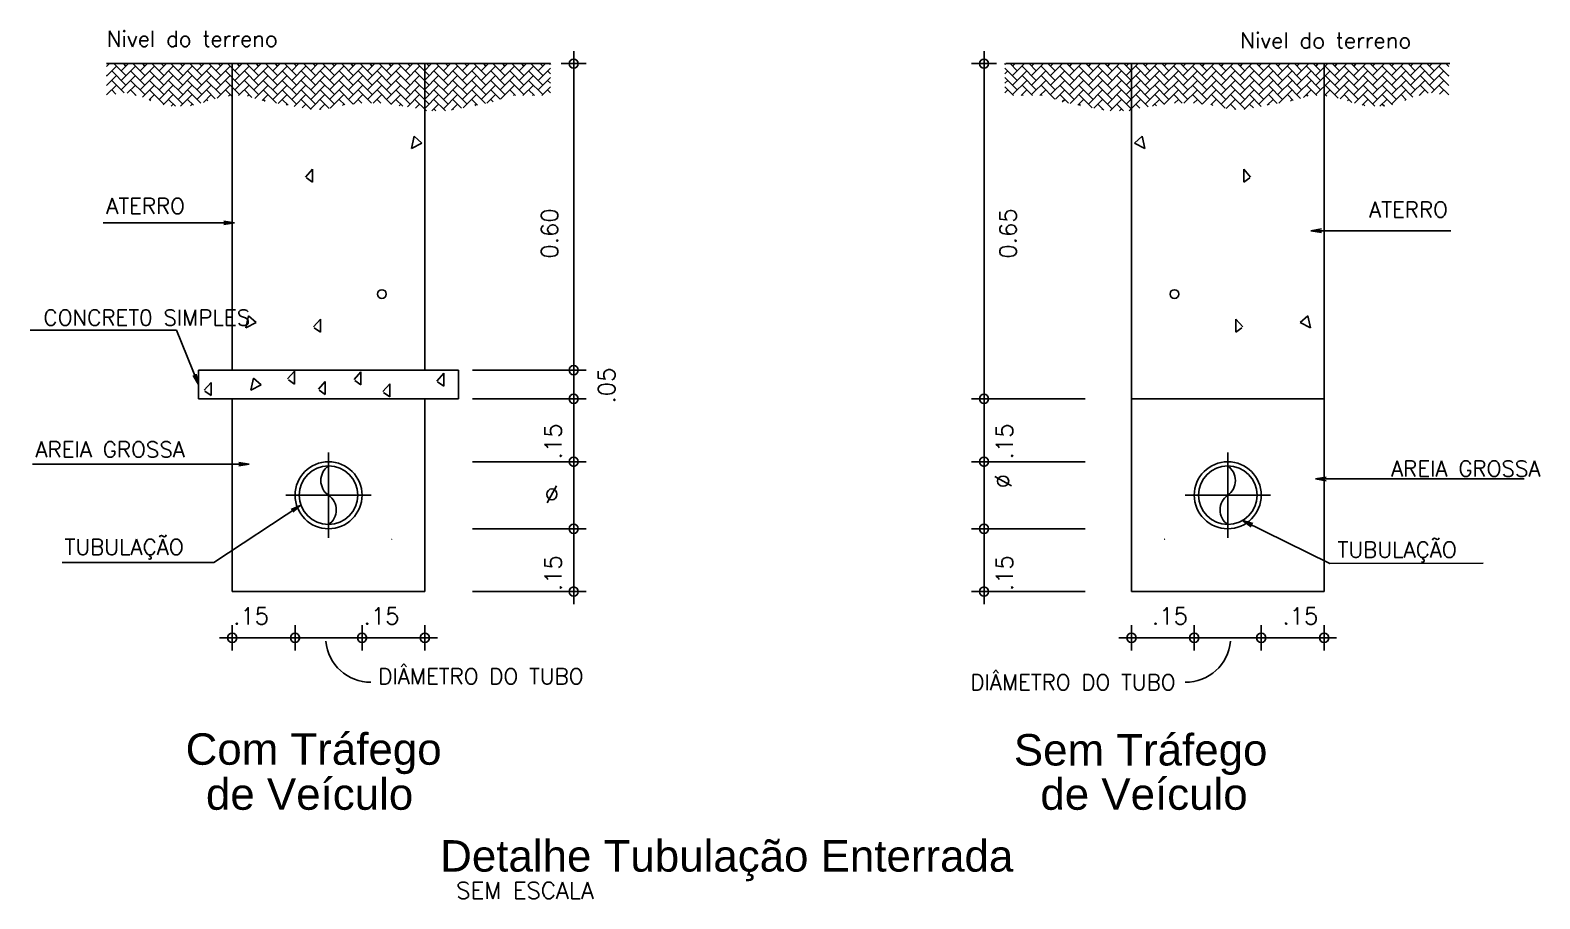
# Model space of a CAD drawing. Header units: millimetres. Extents: x 0 to 321, y -39 to 66.
# Drawn here: x 282.15 to 296.57, y -3.41 to 4.88 of the extents above; entities that cross this region are included whole.
import ezdxf
from ezdxf.enums import TextEntityAlignment as Align

# ---------------------------------------------------------------- set-up
doc = ezdxf.new("R2010")
doc.units = ezdxf.units.MM
doc.header["$LTSCALE"] = 0.5
doc.header["$MEASUREMENT"] = 0
for name, color, linetype in [('01', 1, 'Continuous'), ('02', 2, 'Continuous'), ('03', 3, 'Continuous'), ('06', 6, 'Continuous'), ('LEGENDA', 2, 'Continuous'), ('linha_de_chamada', 1, 'Continuous')]:
    doc.layers.add(name, color=color, linetype=linetype)
doc.styles.add('140-50', font='arial.ttf', dxfattribs={"height": 0.3})
doc.styles.add('60-250', font='romans.shx', dxfattribs={"height": 0.375})
doc.styles.add('60-50', font='romans.shx', dxfattribs={"height": 0.08})
doc.styles.add('ROMANS', font='romans.shx')
doc.dimstyles.new('SETAS250', dxfattribs={"dimtxt": 0.15, "dimasz": 0.5, "dimexe": 0.15, "dimexo": 0, "dimgap": 0.1, "dimtad": 1, "dimzin": 10, "dimdsep": 46, "dimtxsty": '60-250', "dimblk1": 'OPEN', "dimblk2": 'OPEN', "dimsah": 1, "dimcen": 0, "dimclrd": 1, "dimclre": 1, "dimclrt": 2, "dimadec": 0, "dimazin": 0, "dimtfac": 1, "dimtix": 1, "dimtmove": 2, "dimatfit": 3, "dimldrblk": 'OPEN', "dimfxl": 0, "dimtolj": 1, "dimtzin": 6, "dimarcsym": 0})

# ---------------------------------------------------------------- blocks, each defined once
blk = doc.blocks.new('*X14')
at = {"color": 0}
for p, q in [((643.6611845639871, 360.8184720893681), (644.3513700174184, 361.5086575427994)), ((643.7500135923343, 360.9073011177152), (643.661184563987, 360.9961301460625)), ((643.6611845639871, 358.5557303895712), (646.01275529203, 360.9073011176139)), ((648.2754969919282, 358.6445594179183), (645.4113988670471, 361.5086575427994)), ((647.1441261419285, 359.7759302677154), (648.8768534170125, 361.5086575427994)), ((647.1441261419285, 357.5131885679185), (650.538238691624, 360.9073011176139)), ((648.2754969919282, 360.9073011177152), (647.6741405668441, 361.5086575427994)), ((652.8009803915221, 358.6445594179183), (649.936882266641, 361.5086575427994)), ((651.6696095415224, 359.7759302677155), (653.4023368166063, 361.5086575427994)), ((651.6696095415224, 357.5131885679185), (655.0637220912179, 360.9073011176139)), ((652.8009803915221, 360.9073011177153), (652.199623966438, 361.5086575427994)), ((657.326463791116, 358.6445594179183), (654.462365666235, 361.5086575427994)), ((656.1950929411164, 359.7759302677155), (657.9278202162003, 361.5086575427994)), ((656.1950929411163, 357.5131885679185), (659.5892054908118, 360.9073011176139)), ((657.326463791116, 360.9073011177152), (656.7251073660319, 361.5086575427993)), ((661.85194719071, 358.6445594179183), (658.987849065829, 361.5086575427994)), ((660.7205763407103, 359.7759302677155), (662.4533036157942, 361.5086575427994)), ((660.7205763407102, 357.5131885679186), (664.1146888904057, 360.907301117614)), ((661.85194719071, 360.9073011177153), (661.2505907656259, 361.5086575427994)), ((666.3774305903039, 358.6445594179184), (663.5133324654229, 361.5086575427994)), ((665.2460597403041, 359.7759302677154), (666.978787015388, 361.5086575427993)), ((665.2460597403041, 357.5131885679185), (668.6401722899996, 360.9073011176139)), ((666.3774305903038, 360.9073011177153), (665.7760741652197, 361.5086575427994)), ((670.9029139898978, 358.6445594179182), (668.0388158650167, 361.5086575427994)), ((669.7715431398981, 359.7759302677155), (671.504270414982, 361.5086575427994)), ((669.7715431398981, 357.5131885679185), (673.1656556895936, 360.9073011176139)), ((670.9029139898977, 360.9073011177153), (670.3015575648136, 361.5086575427994)), ((675.4283973894916, 358.6445594179183), (672.5642992646106, 361.5086575427993)), ((674.297026539492, 359.7759302677155), (676.0297538145759, 361.5086575427994)), ((674.2970265394919, 357.5131885679185), (677.6911390891873, 360.9073011176139)), ((675.4283973894917, 360.9073011177152), (674.8270409644076, 361.5086575427993)), ((679.9538807890856, 358.6445594179183), (677.0897826642044, 361.5086575427994)), ((678.8225099390859, 359.7759302677155), (680.5552372141698, 361.5086575427993)), ((678.8225099390858, 357.5131885679185), (682.2166224887812, 360.9073011176139)), ((679.9538807890855, 360.9073011177153), (679.3525243640015, 361.5086575427993)), ((684.4793641886795, 358.6445594179183), (681.6152660637985, 361.5086575427994)), ((683.3479933386798, 359.7759302677155), (685.0807206137637, 361.5086575427993)), ((683.3479933386797, 357.5131885679186), (686.7421058883751, 360.907301117614)), ((684.4793641886794, 360.9073011177152), (683.8780077635953, 361.5086575427993)), ((689.0048475882734, 358.6445594179183), (686.1407494633925, 361.5086575427992)), ((687.8734767382737, 359.7759302677155), (689.6062040133575, 361.5086575427993)), ((687.8734767382737, 357.5131885679186), (691.2675892879691, 360.907301117614)), ((689.0048475882733, 360.9073011177152), (688.4034911631892, 361.5086575427993)), ((693.5303309878673, 358.6445594179183), (690.6662328629862, 361.5086575427993)), ((692.3989601378676, 359.7759302677155), (694.1316874129515, 361.5086575427994)), ((692.3989601378677, 357.5131885679185), (695.7930726875632, 360.9073011176139)), ((693.5303309878673, 360.9073011177153), (692.9289745627833, 361.5086575427993)), ((698.0558143874612, 358.6445594179183), (695.1917162625803, 361.5086575427993)), ((696.9244435374616, 359.7759302677155), (698.6571708125454, 361.5086575427993)), ((696.9244435374615, 357.5131885679185), (700.3185560871569, 360.9073011176139)), ((698.0558143874613, 360.9073011177152), (697.4544579623773, 361.5086575427992)), ((702.5812977870551, 358.6445594179183), (699.717199662174, 361.5086575427994)), ((701.4499269370555, 359.7759302677155), (703.1826542121393, 361.5086575427993)), ((701.4499269370555, 357.5131885679185), (704.844039486751, 360.9073011176139)), ((702.581297787055, 360.9073011177152), (701.979941361971, 361.5086575427993)), ((707.106781186649, 358.6445594179183), (704.2426830617679, 361.5086575427993)), ((705.9754103366492, 359.7759302677154), (707.7081376117332, 361.5086575427993)), ((705.9754103366494, 357.5131885679186), (709.3695228863448, 360.907301117614)), ((707.1067811866491, 360.9073011177153), (706.5054247615651, 361.5086575427993)), ((711.632264586243, 358.6445594179182), (708.768166461362, 361.5086575427992)), ((710.5008937362431, 359.7759302677155), (712.2336210113269, 361.5086575427992)), ((710.5008937362431, 357.5131885679185), (713.8950062859386, 360.9073011176139)), ((711.6322645862426, 360.9073011177152), (711.0309081611585, 361.5086575427993)), ((716.1577479858367, 358.6445594179183), (713.2936498609558, 361.5086575427993)), ((715.0263771358372, 359.7759302677155), (716.7591044109209, 361.5086575427993)), ((715.026377135837, 357.5131885679185), (718.4204896855325, 360.9073011176139)), ((716.1577479858366, 360.9073011177152), (715.5563915607526, 361.5086575427993)), ((720.6832313854306, 358.6445594179183), (717.8191332605498, 361.5086575427991)), ((719.551860535431, 359.7759302677155), (721.2845878105147, 361.5086575427992)), ((719.551860535431, 357.5131885679185), (722.9459730851265, 360.9073011176139)), ((720.6832313854306, 360.9073011177153), (720.0818749603468, 361.5086575427993)), ((725.2087147850245, 358.6445594179184), (722.3446166601436, 361.5086575427993)), ((724.0773439350248, 359.7759302677155), (725.8100712101085, 361.5086575427991)), ((724.0773439350249, 357.5131885679185), (727.4714564847204, 360.9073011176139)), ((725.2087147850247, 360.9073011177152), (724.6073583599406, 361.5086575427993)), ((729.7341981846184, 358.6445594179183), (726.8701000597376, 361.5086575427992)), ((728.6028273346188, 359.7759302677154), (730.3355546097026, 361.5086575427992)), ((728.6028273346188, 357.5131885679185), (731.9969398843143, 360.9073011176139)), ((729.7341981846187, 360.9073011177153), (729.1328417595347, 361.5086575427993)), ((734.2596815842124, 358.6445594179184), (731.3955834593315, 361.5086575427993)), ((733.1283107342127, 359.7759302677155), (734.8610380092965, 361.5086575427993)), ((733.1283107342127, 357.5131885679186), (736.5224232839082, 360.9073011176141)), ((734.2596815842124, 360.9073011177151), (733.6583251591284, 361.5086575427993)), ((738.7851649838063, 358.6445594179182), (735.9210668589254, 361.5086575427991)), ((737.6537941338066, 359.7759302677154), (739.3865214088904, 361.5086575427991)), ((737.6537941338066, 357.5131885679185), (741.0479066835021, 360.9073011176139)), ((738.7851649838063, 360.9073011177152), (738.1838085587223, 361.5086575427993)), ((743.3106483834002, 358.6445594179182), (740.4465502585194, 361.508657542799)), ((742.1792775334005, 359.7759302677154), (743.9120048084842, 361.508657542799)), ((742.1792775334005, 357.5131885679186), (745.573390083096, 360.9073011176141)), ((743.3106483834002, 360.9073011177152), (742.7092919583164, 361.5086575427991)), ((747.8361317829941, 358.6445594179183), (744.9720336581132, 361.5086575427993)), ((746.7047609329945, 359.7759302677155), (748.4374882080782, 361.5086575427992)), ((747.8361317829942, 360.9073011177151), (747.2347753579103, 361.508657542799)), ((749.661184563959, 361.3449900365475), (749.4975170577072, 361.5086575427992)), ((643.7500135923345, 358.6445594179183), (643.6611845639871, 358.7333884462657)), ((643.6611845639871, 356.2929886897742), (646.01275529203, 358.6445594178169)), ((648.2754969919283, 356.3818177181213), (644.8813844422328, 359.7759302678168)), ((647.8235310976723, 354.5710419125805), (644.8813844422331, 357.5131885680199)), ((647.1441261419284, 355.2504468681216), (650.5382386916239, 358.644559417817)), ((652.8009803915222, 356.3818177181213), (649.4068678418267, 359.7759302678168)), ((652.8009803915222, 354.1190760183244), (649.4068678418267, 357.5131885680199)), ((651.6696095415224, 355.2504468681216), (655.0637220912179, 358.644559417817)), ((657.3264637911161, 356.3818177181214), (653.9323512414206, 359.7759302678168)), ((657.3264637911161, 354.1190760183244), (653.9323512414206, 357.5131885680198)), ((656.1950929411163, 355.2504468681216), (659.5892054908118, 358.644559417817)), ((661.85194719071, 356.3818177181213), (658.4578346410145, 359.7759302678168)), ((661.85194719071, 354.1190760183244), (658.4578346410145, 357.5131885680198)), ((660.7205763407101, 355.2504468681215), (664.1146888904055, 358.6445594178169)), ((666.377430590304, 356.3818177181214), (662.9833180406085, 359.7759302678168)), ((666.377430590304, 354.1190760183244), (662.9833180406085, 357.5131885680198)), ((665.2460597403041, 355.2504468681216), (668.6401722899996, 358.644559417817)), ((670.9029139898978, 356.3818177181214), (667.5088014402023, 359.7759302678168)), ((670.9029139898979, 354.1190760183245), (667.5088014402024, 357.5131885680199)), ((669.771543139898, 355.2504468681216), (673.1656556895935, 358.644559417817)), ((675.4283973894917, 356.3818177181215), (672.0342848397962, 359.7759302678169)), ((675.4283973894918, 354.1190760183243), (672.0342848397963, 357.5131885680198)), ((674.2970265394919, 355.2504468681216), (677.6911390891873, 358.644559417817)), ((679.9538807890857, 356.3818177181213), (676.5597682393902, 359.7759302678168)), ((679.9538807890856, 354.1190760183244), (676.5597682393901, 357.5131885680198)), ((678.8225099390858, 355.2504468681216), (682.2166224887812, 358.644559417817)), ((684.4793641886795, 356.3818177181214), (681.085251638984, 359.7759302678168)), ((684.4793641886796, 354.1190760183244), (681.0852516389841, 357.5131885680198)), ((683.3479933386797, 355.2504468681216), (686.7421058883751, 358.644559417817)), ((689.0048475882734, 356.3818177181213), (685.6107350385779, 359.7759302678168)), ((689.0048475882735, 354.1190760183244), (685.610735038578, 357.5131885680198)), ((687.8734767382736, 355.2504468681216), (691.267589287969, 358.644559417817)), ((693.5303309878673, 356.3818177181213), (690.1362184381718, 359.7759302678168)), ((693.5303309878674, 354.1190760183244), (690.1362184381719, 357.5131885680198)), ((692.3989601378676, 355.2504468681216), (695.793072687563, 358.644559417817)), ((698.0558143874613, 356.3818177181215), (694.6617018377658, 359.7759302678169)), ((698.0558143874613, 354.1190760183244), (694.6617018377658, 357.5131885680198)), ((696.9244435374615, 355.2504468681216), (700.3185560871569, 358.644559417817)), ((702.5812977870553, 356.3818177181213), (699.1871852373598, 359.7759302678168)), ((702.5812977870552, 354.1190760183244), (699.1871852373597, 357.5131885680199)), ((701.4499269370552, 355.2504468681215), (704.8440394867507, 358.6445594178169)), ((707.106781186649, 356.3818177181213), (703.7126686369535, 359.7759302678168)), ((707.1067811866491, 354.1190760183244), (703.7126686369536, 357.5131885680198)), ((705.9754103366491, 355.2504468681216), (709.3695228863446, 358.644559417817)), ((711.6322645862431, 356.3818177181214), (708.2381520365476, 359.7759302678168)), ((711.632264586243, 354.1190760183244), (708.2381520365475, 357.5131885680198)), ((710.5008937362431, 355.2504468681216), (713.8950062859386, 358.644559417817)), ((716.1577479858366, 356.3818177181213), (712.7636354361412, 359.7759302678168)), ((716.157747985837, 354.1190760183243), (712.7636354361415, 357.5131885680197)), ((715.026377135837, 355.2504468681216), (718.4204896855325, 358.644559417817)), ((720.6832313854306, 356.3818177181213), (717.2891188357352, 359.7759302678168)), ((720.6832313854308, 354.1190760183244), (717.2891188357353, 357.5131885680199)), ((719.5518605354308, 355.2504468681216), (722.9459730851263, 358.644559417817)), ((725.2087147850247, 356.3818177181215), (721.8146022353292, 359.7759302678169)), ((725.2087147850247, 354.1190760183244), (721.8146022353292, 357.5131885680198)), ((724.0773439350248, 355.2504468681215), (727.4714564847203, 358.6445594178169)), ((729.7341981846187, 356.3818177181213), (726.3400856349232, 359.7759302678168)), ((729.7341981846185, 354.1190760183245), (726.3400856349231, 357.5131885680199)), ((728.6028273346187, 355.2504468681216), (731.9969398843142, 358.644559417817)), ((734.2596815842127, 356.3818177181214), (730.8655690345172, 359.7759302678168)), ((734.2596815842124, 354.1190760183244), (730.865569034517, 357.5131885680199)), ((733.1283107342126, 355.2504468681215), (736.5224232839081, 358.6445594178169)), ((738.7851649838065, 356.3818177181212), (735.391052434111, 359.7759302678166)), ((738.7851649838065, 354.1190760183245), (735.391052434111, 357.5131885680199)), ((737.6537941338065, 355.2504468681215), (741.047906683502, 358.6445594178169)), ((743.3106483834003, 356.3818177181213), (739.9165358337049, 359.7759302678167)), ((743.3106483834003, 354.1190760183243), (739.9165358337049, 357.5131885680198)), ((742.1792775334005, 355.2504468681216), (745.573390083096, 358.644559417817)), ((747.8361317829942, 356.3818177181213), (744.4420192332988, 359.7759302678168)), ((747.8361317829942, 354.1190760183243), (744.4420192332988, 357.5131885680198)), ((746.7047609329944, 357.5131885679185), (749.6611845639591, 360.4696121988832)), ((746.7047609329943, 355.2504468681215), (749.661184563959, 358.2068704990861)), ((749.661184563959, 359.0822483367505), (748.9675026328928, 359.7759302678166)), ((749.661184563959, 356.8195066369535), (748.9675026328927, 357.5131885680199)), ((643.7500135923344, 356.3818177181213), (643.661184563987, 356.4706467464687)), ((643.6611845639871, 354.0302469899772), (646.01275529203, 356.38181771802)), ((643.7500135923344, 354.1190760183244), (643.6611845639871, 354.2079050466717)), ((645.8813363811523, 354.2504949293035), (644.881384442233, 355.2504468682228)), ((648.6024395624386, 354.4460185888348), (650.5382386916239, 356.38181771802)), ((650.7470989488374, 353.9102157612122), (649.4068678418269, 355.2504468682229)), ((650.4128774041214, 353.9937147307208), (650.5382386916239, 354.1190760182232)), ((652.2233146020822, 353.5414102288844), (655.0637220912178, 356.38181771802)), ((653.8235164389065, 352.8788703659119), (655.0637220912178, 354.1190760182231)), ((657.3264637911162, 351.8563343185274), (653.9323512414207, 355.2504468682229)), ((656.1950929411162, 352.9877051683247), (659.5892054908117, 356.3818177180201)), ((657.141754815348, 351.6716253427595), (659.5892054908115, 354.119076018223)), ((661.8519471907101, 351.8563343185275), (658.4578346410146, 355.2504468682229)), ((660.7205763407101, 352.9877051683246), (664.1146888904055, 356.38181771802)), ((661.3266533488727, 351.3310404766902), (664.1146888904055, 354.1190760182231)), ((666.1717446828233, 352.0620202260081), (662.9833180406085, 355.2504468682229)), ((665.2460597403041, 352.9877051683246), (668.6401722899996, 356.38181771802)), ((666.7885942908126, 352.2674980190363), (668.6401722899994, 354.1190760182231)), ((669.6119342864935, 353.147314021932), (667.5088014402025, 355.2504468682229)), ((670.0587183227805, 353.2748803512072), (673.1656556895933, 356.38181771802)), ((673.4537844396397, 353.8309472683796), (672.0342848397963, 355.2504468682229)), ((672.7952677300917, 353.7486880587215), (673.1656556895933, 354.1190760182231)), ((675.1818900686594, 353.8725686974922), (677.6911390891872, 356.38181771802)), ((678.377591610506, 353.4326234971072), (676.5597682393902, 355.250446868223)), ((677.3477391014146, 353.7756760304504), (677.6911390891872, 354.1190760182231)), ((679.0450817033684, 353.2102769326074), (682.2166224887811, 356.3818177180201)), ((680.7956853797642, 352.6981389092061), (682.2166224887811, 354.1190760182231)), ((684.2685677521971, 352.06713075501), (681.0852516389842, 355.2504468682229)), ((683.3479933386797, 352.9877051683247), (686.7421058883751, 356.3818177180201)), ((684.6253372396947, 352.0023073695427), (686.742105888375, 354.1190760182232)), ((689.0048475882735, 351.8563343185275), (685.610735038578, 355.2504468682229)), ((687.8734767382737, 352.9877051683246), (691.2675892879691, 356.38181771802)), ((688.4529431821294, 351.3044299123835), (691.267589287969, 354.1190760182231)), ((693.5303309878674, 351.8563343185274), (690.1362184381719, 355.2504468682229)), ((692.3989601378674, 352.9877051683246), (695.7930726875629, 356.38181771802)), ((692.3989601378674, 350.7249634685277), (695.7930726875629, 354.1190760182231)), ((698.0558143874613, 351.8563343185274), (694.6617018377658, 355.2504468682229)), ((696.9244435374615, 352.9877051683246), (700.3185560871569, 356.38181771802)), ((697.060595767904, 350.8611156989704), (700.3185560871567, 354.119076018223)), ((702.5710546653023, 351.8665774402805), (699.1871852373598, 355.250446868223)), ((701.4499269370554, 352.9877051683247), (704.8440394867508, 356.3818177180201)), ((702.5935880055451, 351.8686245370176), (704.8440394867506, 354.1190760182231)), ((706.9059248643322, 352.0571906408445), (703.7126686369538, 355.2504468682229)), ((705.9754103366491, 352.9877051683246), (709.3695228863446, 356.38181771802)), ((707.307637508966, 352.0571906408445), (709.3695228863446, 354.1190760182232)), ((711.632264586243, 351.8563343185274), (708.2381520365475, 355.2504468682229)), ((710.500893736243, 352.9877051683246), (713.8950062859385, 356.38181771802)), ((711.5282094687768, 351.7522792010614), (713.8950062859385, 354.1190760182231)), ((716.1577479858371, 351.8563343185275), (712.7636354361416, 355.2504468682229)), ((715.026377135837, 352.9877051683246), (718.4204896855325, 356.38181771802)), ((715.4883413577284, 351.1869276904192), (718.4204896855323, 354.1190760182231)), ((720.6832313854306, 351.8563343185274), (717.2891188357352, 355.2504468682229)), ((719.5518605354309, 352.9877051683246), (722.9459730851264, 356.38181771802)), ((719.5518605354308, 350.7249634685276), (722.9459730851263, 354.119076018223)), ((725.2087147850247, 351.8563343185274), (721.8146022353292, 355.2504468682229)), ((724.0773439350248, 352.9877051683246), (727.4714564847203, 356.38181771802)), ((724.0773439350247, 350.7249634685277), (727.4714564847202, 354.1190760182231)), ((729.7341981846187, 351.8563343185276), (726.3400856349232, 355.250446868223)), ((728.6028273346187, 352.9877051683247), (731.9969398843142, 356.3818177180202)), ((728.8355084038109, 350.9576445377198), (731.9969398843141, 354.119076018223)), ((734.1258999860092, 351.9901159167308), (730.8655690345172, 355.2504468682229)), ((733.1283107342126, 352.9877051683246), (736.5224232839081, 356.38181771802)), ((734.460297584024, 352.0569503183391), (736.522423283908, 354.119076018223)), ((737.6236265463255, 353.0178727560086), (735.3910524341112, 355.2504468682229)), ((737.7321713029443, 353.0660823374624), (741.047906683502, 356.3818177180202)), ((741.2944140044356, 353.8725686974922), (739.916535833705, 355.2504468682228)), ((740.801399362771, 353.8725686974922), (741.047906683502, 354.1190760182232)), ((743.064141062568, 353.8725686974922), (745.5733900830959, 356.38181771802)), ((745.8156259177329, 353.8768401837888), (744.4420192332989, 355.2504468682228)), ((745.3302413411488, 353.8759272762761), (745.5733900830958, 354.119076018223)), ((747.5972468070834, 353.8801910424137), (749.661184563959, 355.9441287992893)), ((749.661184563959, 354.5567649371567), (748.9675026328928, 355.2504468682229)), ((654.2042455400123, 352.7158108698344), (653.9323512414207, 352.987705168426)), ((660.1144993327504, 351.3310404766902), (658.4578346410146, 352.9877051684259)), ((659.0639116490756, 351.3310404766902), (659.5892054908115, 351.8563343184261)), ((664.3897532657073, 351.5812699433271), (662.9833180406085, 352.9877051684259)), ((663.729687580105, 351.4713330081255), (664.1146888904055, 351.8563343184261)), ((667.8690872847772, 352.6274193238513), (667.5088014402025, 352.9877051684259)), ((681.503408157108, 352.5695486503021), (681.0852516389841, 352.9877051684259)), ((687.033725885157, 351.564714321847), (685.6107350385781, 352.9877051684259)), ((686.5401638285326, 351.6543922585837), (686.7421058883751, 351.8563343184261)), ((692.5190350582366, 350.6048885483613), (690.136218438172, 352.9877051684259)), ((690.3387727211697, 350.9275177516269), (691.2675892879689, 351.8563343184261)), ((694.5416269174981, 350.6048885483613), (695.7930726875629, 351.8563343184261)), ((696.8393204700966, 350.8100865360953), (694.6617018377659, 352.9877051684259)), ((694.7817767580336, 350.6048885483613), (694.6617018377659, 350.724963468629)), ((700.5167397986598, 351.6581506071259), (699.1871852373598, 352.9877051684259)), ((700.0015661675122, 351.5393443987816), (700.3185560871568, 351.8563343184262)), ((704.6453517432877, 352.055022062092), (703.7126686369537, 352.987705168426)), ((709.168666564129, 352.0571906408445), (708.2381520365476, 352.9877051684259)), ((714.4105460116998, 351.3407945928677), (712.7636354361415, 352.9877051684259)), ((713.5082754132526, 351.4696034457403), (713.8950062859385, 351.8563343184261)), ((720.0350096557898, 350.2418143483715), (717.2891188357355, 352.9877051684258)), ((717.4188457456289, 350.8546903785227), (718.4204896855324, 351.8563343184261)), ((721.3314531150717, 350.2418143483715), (722.9459730851263, 351.8563343184261)), ((724.5604930553837, 350.2418143483715), (721.8146022353293, 352.987705168426)), ((722.2977513555867, 350.2418143483715), (721.8146022353292, 350.724963468629)), ((726.0510291581447, 350.4359069918507), (727.4714564847202, 351.8563343184263)), ((728.4435827385602, 350.884208064789), (726.3400856349232, 352.9877051684259)), ((726.537912996177, 350.5271361073752), (726.3400856349232, 350.724963468629)), ((732.2400698676473, 351.6132043352958), (730.8655690345171, 352.987705168426)), ((731.6323474043934, 351.4917418385054), (731.9969398843141, 351.8563343184261)), ((736.0117301043713, 352.3670274981657), (735.391052434111, 352.987705168426))]:
    blk.add_line(p, q, dxfattribs=at)
blk = doc.blocks.new('_OPEN')
at = {"color": 0, "linetype": 'ByBlock'}
for p, q in [((-1, 0.1666666666666667), (0, 0)), ((0, 0), (-1, -0.1666666666666667)), ((0, 0), (-1, 0))]:
    blk.add_line(p, q, dxfattribs=at)

msp = doc.modelspace()

# ---------------------------------------------------------------- linework, layer by layer
for points, elevation in [([(285.5975988691324, 0.02150620363138955), (285.5975988691324, 0.02212031861020591), (285.5982296907558, 0.02212031861020591), (285.5982296907558, 0.02150620363138955)], -0.6324999999999992), ([(292.9828892026328, 0.02150620363138955), (292.9828892026328, 0.02212031861020591), (292.9822583809348, 0.02212031861020591), (292.9822583809348, 0.02150620363138955)], -1.897499999999997)]:
    msp.add_lwpolyline(points, close=True, dxfattribs=dict(elevation=elevation))
at = {"layer": '01', "color": 1}
for p, q in [((287.3370775309658, 4.682080978238474, -0.6324999999999992), (287.3370775309658, -0.5979190217894654, -0.6324999999999992)), ((291.2565640986443, 4.682080978238474, -1.897499999999997), (291.2565640986443, -0.5979190217894654, -1.897499999999997)), ((287.2170775309659, 4.562080978184923, -0.6324999999999992), (287.4570775309656, 4.562080978184923, -0.6324999999999992)), ((291.3765640986442, 4.562080978184923, -1.897499999999997), (291.1365640986435, 4.562080978184923, -1.897499999999997)), ((286.3695743642082, 1.636392471091341, -0.6324999999999992), (287.4570775309656, 1.636392471091341, -0.6324999999999992)), ((286.3695743642082, 1.362080978231489, -0.6324999999999992), (287.4570775309656, 1.362080978231489, -0.6324999999999992)), ((292.2240672653454, 1.362080978231489, -1.897499999999997), (291.1365640986435, 1.362080978231489, -1.897499999999997)), ((286.3695743642082, 0.7620809781965647, -0.6324999999999992), (287.4570775309656, 0.7620809781965647, -0.6324999999999992)), ((292.2240672653454, 0.7620809781965647, -1.897499999999997), (291.1365640986435, 0.7620809781965647, -1.897499999999997)), ((286.3695743642082, 0.1220809781825949, -0.6324999999999992), (287.4570775309656, 0.1220809781825949, -0.6324999999999992)), ((292.2240672653454, 0.1220809781825949, -1.897499999999997), (291.1365640986435, 0.1220809781825949, -1.897499999999997)), ((286.3695743642082, -0.477919021794122, -0.6324999999999992), (287.4570775309656, -0.477919021794122, -0.6324999999999992)), ((292.2240672653454, -0.477919021794122, -1.897499999999997), (291.1365640986435, -0.477919021794122, -1.897499999999997)), ((284.0755704115353, -0.7992385975066725, -0.6324999999999992), (284.0755704115353, -1.039238597497359, -0.6324999999999992)), ((284.6755704114984, -0.7992385975066725, -0.6324999999999992), (284.6755704114984, -1.039238597497359, -0.6324999999999992)), ((285.3155704115169, -0.7992385975066725, -0.6324999999999992), (285.3155704115169, -1.039238597497359, -0.6324999999999992)), ((285.9155704114982, -0.7992385975066725, -0.6324999999999992), (285.9155704114982, -1.039238597497359, -0.6324999999999992)), ((292.6649176602107, -0.7992385975066725, -1.897499999999997), (292.6649176602107, -1.039238597497359, -1.897499999999997)), ((293.2649176602474, -0.7992385975066725, -1.897499999999997), (293.2649176602474, -1.039238597497359, -1.897499999999997)), ((293.9049176601923, -0.7992385975066725, -1.897499999999997), (293.9049176601923, -1.039238597497359, -1.897499999999997)), ((294.504917660229, -0.7992385975066725, -1.897499999999997), (294.504917660229, -1.039238597497359, -1.897499999999997)), ((286.035570411498, -0.9192385975020159, -0.6324999999999992), (283.9555704115354, -0.9192385975020159, -0.6324999999999992)), ((292.5449176602108, -0.9192385975020159, -1.897499999999997), (294.6249176602298, -0.9192385975020159, -1.897499999999997))]:
    msp.add_line(p, q, dxfattribs=at)
at = {"layer": '01'}
for p, q in [((285.7871480481907, 3.753030483030699, -0.6324999999999992), (285.8119866192181, 3.868866190607179, -0.6324999999999992)), ((285.8865023321868, 3.802674357722964, -0.6324999999999992), (285.7871480481907, 3.753030483030699, -0.6324999999999992)), ((285.8119866192181, 3.868866190607179, -0.6324999999999992), (285.8865023321868, 3.802674357722964, -0.6324999999999992)), ((292.7685014525471, 3.868866190607179, -1.897499999999997), (292.6939857395785, 3.802674357722964, -1.897499999999997)), ((292.6939857395785, 3.802674357722964, -1.897499999999997), (292.7933400235181, 3.753030483030699, -1.897499999999997)), ((292.7933400235181, 3.753030483030699, -1.897499999999997), (292.7685014525471, 3.868866190607179, -1.897499999999997)), ((284.7770592151418, 3.479992700509712, -0.6324999999999992), (284.8432921409448, 3.554454984203431, -0.6324999999999992)), ((284.8432921409448, 3.430348825817447, -0.6324999999999992), (284.7853322117797, 3.471715193069059, -0.6324999999999992)), ((284.8432921409448, 3.554454984203431, -0.6324999999999992), (284.8432921409448, 3.430348825817447, -0.6324999999999992)), ((293.8034288565671, 3.479992700509712, -1.897499999999997), (293.737195930765, 3.554454984203431, -1.897499999999997)), ((293.737195930765, 3.554454984203431, -1.897499999999997), (293.737195930765, 3.430348825817447, -1.897499999999997)), ((293.737195930765, 3.430348825817447, -1.897499999999997), (293.7951558599291, 3.471715193069059, -1.897499999999997)), ((284.2057720822676, 2.040334447754532, -0.6324999999999992), (284.2306106532386, 2.156170155389219, -0.6324999999999992)), ((284.3051263662263, 2.089978322446797, -0.6324999999999992), (284.2057720822676, 2.040334447754532, -0.6324999999999992)), ((284.2306106532386, 2.156170155389219, -0.6324999999999992), (284.3051263662263, 2.089978322446797, -0.6324999999999992)), ((284.8515749281113, 2.048611955253392, -0.6324999999999992), (284.9178078539134, 2.123074238947112, -0.6324999999999992)), ((284.9178078539134, 1.998968080561127, -0.6324999999999992), (284.8598479247493, 2.040334447754532, -0.6324999999999992)), ((284.9178078539134, 2.123074238947112, -0.6324999999999992), (284.9178078539134, 1.998968080561127, -0.6324999999999992)), ((293.7289131435984, 2.048611955253392, -1.897499999999997), (293.6626802177955, 2.123074238947112, -1.897499999999997)), ((293.6626802177955, 2.123074238947112, -1.897499999999997), (293.6626802177955, 1.998968080561127, -1.897499999999997)), ((293.6626802177955, 1.998968080561127, -1.897499999999997), (293.7206401469605, 2.040334447754532, -1.897499999999997)), ((294.3498774184511, 2.156170155389219, -1.897499999999997), (294.2753617054825, 2.089978322446797, -1.897499999999997)), ((294.2753617054825, 2.089978322446797, -1.897499999999997), (294.3747159894785, 2.040334447754532, -1.897499999999997)), ((294.3747159894785, 2.040334447754532, -1.897499999999997), (294.3498774184511, 2.156170155389219, -1.897499999999997)), ((284.6034737391791, 1.552439377586808, -0.6324999999999992), (284.6697066650003, 1.626901661280527, -0.6324999999999992)), ((284.6697066650003, 1.626901661280527, -0.6324999999999992), (284.6697066650003, 1.502795502894543, -0.6324999999999992)), ((285.2393954578064, 1.545749255574293, -0.6324999999999992), (285.3056283836094, 1.620211539268013, -0.6324999999999992)), ((285.3056283836094, 1.620211539268013, -0.6324999999999992), (285.3056283836094, 1.496105380882028, -0.6324999999999992)), ((286.0292771358062, 1.532368187037747, -0.6324999999999992), (286.0955100616092, 1.606830470731467, -0.6324999999999992)), ((286.0955100616092, 1.606830470731467, -0.6324999999999992), (286.0955100616092, 1.482724312345482, -0.6324999999999992)), ((283.8068981007881, 1.445390829178024, -0.6324999999999992), (283.8731310265911, 1.519853112871743, -0.6324999999999992)), ((283.8731310265911, 1.519853112871743, -0.6324999999999992), (283.8731310265911, 1.395746954485759, -0.6324999999999992)), ((284.2526298049678, 1.444877309726536, -0.6324999999999992), (284.2774683759388, 1.560713017361223, -0.6324999999999992)), ((284.3519840889074, 1.494521184418801, -0.6324999999999992), (284.2526298049678, 1.444877309726536, -0.6324999999999992)), ((284.2774683759388, 1.560713017361223, -0.6324999999999992), (284.3519840889074, 1.494521184418801, -0.6324999999999992)), ((284.6697066650003, 1.502795502894543, -0.6324999999999992), (284.6117467358171, 1.544161870087947, -0.6324999999999992)), ((284.8984326507915, 1.453154817225396, -0.6324999999999992), (284.9646655765945, 1.527617100919116, -0.6324999999999992)), ((284.9646655765945, 1.403510942533131, -0.6324999999999992), (284.9067056474295, 1.444877309726536, -0.6324999999999992)), ((284.9646655765945, 1.527617100919116, -0.6324999999999992), (284.9646655765945, 1.403510942533131, -0.6324999999999992)), ((285.3056283836094, 1.496105380882028, -0.6324999999999992), (285.2476684545007, 1.53747174813364, -0.6324999999999992)), ((285.5138467040496, 1.432009760641478, -0.6324999999999992), (285.5800796298525, 1.506472044335197, -0.6324999999999992)), ((285.5800796298525, 1.506472044335197, -0.6324999999999992), (285.5800796298525, 1.382365885949213, -0.6324999999999992)), ((286.0955100616092, 1.482724312345482, -0.6324999999999992), (286.0375501325005, 1.524090679597094, -0.6324999999999992)), ((283.8731310265911, 1.395746954485759, -0.6324999999999992), (283.8151710974261, 1.437113321737371, -0.6324999999999992)), ((285.5800796298525, 1.382365885949213, -0.6324999999999992), (285.5221197006875, 1.423732253200825, -0.6324999999999992)), ((284.9955704115172, 0.8492530913227085, -0.6324999999999992), (284.9955704115172, 0.03490886511465874, -0.6324999999999992)), ((293.5849176601926, 0.8492530913227085, -1.897499999999997), (293.5849176601926, 0.03490886511465874, -1.897499999999997)), ((284.5883982984368, 0.4420809781895798, -0.6324999999999992), (285.4027425245775, 0.4420809781895798, -0.6324999999999992)), ((293.9920897733275, 0.4420809781895798, -1.897499999999997), (293.1777455471122, 0.4420809781895798, -1.897499999999997))]:
    msp.add_line(p, q, dxfattribs=at)
at = {"layer": '01', "color": 1}
for centre in [(287.3370775309658, 4.562080978184923, -0.6324999999999992), (291.2565640986443, 4.562080978184923, -1.897499999999997), (287.3370775309658, 1.636392471091341, -0.6324999999999992), (287.3370775309658, 1.362080978231489, -0.6324999999999992), (291.2565640986443, 1.362080978231489, -1.897499999999997), (287.3370775309658, 0.7620809781965647, -0.6324999999999992), (291.2565640986443, 0.7620809781965647, -1.897499999999997), (287.3370775309658, 0.1220809781825949, -0.6324999999999992), (291.2565640986443, 0.1220809781825949, -1.897499999999997), (287.3370775309658, -0.477919021794122, -0.6324999999999992), (291.2565640986443, -0.477919021794122, -1.897499999999997), (284.0755704115353, -0.9192385975020159, -0.6324999999999992), (284.6755704114984, -0.9192385975020159, -0.6324999999999992), (285.3155704115169, -0.9192385975020159, -0.6324999999999992), (285.9155704114982, -0.9192385975020159, -0.6324999999999992), (292.6649176602107, -0.9192385975020159, -1.897499999999997), (293.2649176602474, -0.9192385975020159, -1.897499999999997), (293.9049176601923, -0.9192385975020159, -1.897499999999997), (294.504917660229, -0.9192385975020159, -1.897499999999997)]:
    msp.add_circle(centre, 0.04423037722634945, dxfattribs=at)
at = {"layer": '01'}
for centre, radius in [((285.5056507706294, 2.363016104967784, -0.6324999999999992), 0.04138813588616411), ((293.0748373011349, 2.363016104967784, -1.897499999999997), 0.04138813588616411), ((284.9955704115172, 0.4420809781895798, -0.6324999999999992), 0.3200000000000001), ((293.5849176601926, 0.4420809781895798, -1.897499999999997), 0.3200000000000001)]:
    msp.add_circle(centre, radius, dxfattribs=at)
at = {"layer": '01', "color": 1}
for centre, start, end in [((285.3986629583713, -0.9133929996150698, -0.6324999999999992), 185.1957630641486, 270.3279373858828), ((293.1818251133384, -0.9133929996150698, -1.897499999999997), 269.6720626141172, 354.8042369358515)]:
    msp.add_arc(centre, 0.4301991695866981, start, end, dxfattribs=at)
at = {"layer": '03'}
for p, q in [((284.0755704115353, 4.562080978184923, -0.6324999999999992), (284.0755704115353, 1.636392471091341, -0.6324999999999992)), ((285.9155704114982, 4.562080978184923, -0.6324999999999992), (285.9155704114982, 1.636392471091341, -0.6324999999999992)), ((292.6649176602107, 4.562080978184923, -1.897499999999997), (292.6649176602107, -0.477919021794122, -1.897499999999997)), ((294.504917660229, 4.562080978184923, -1.897499999999997), (294.504917660229, -0.477919021794122, -1.897499999999997)), ((283.7542625719897, 1.636392471091341, -0.6324999999999992), (286.2368782510265, 1.636392471091341, -0.6324999999999992)), ((283.7542625719897, 1.636392471091341, -0.6324999999999992), (283.7542625719897, 1.362080978231489, -0.6324999999999992)), ((286.2368782510265, 1.636392471091341, -0.6324999999999992), (286.2368782510265, 1.362080978231489, -0.6324999999999992)), ((283.7542625719897, 1.362080978231489, -0.6324999999999992), (286.2368782510265, 1.362080978231489, -0.6324999999999992)), ((284.0755704115353, 1.362080978231489, -0.6324999999999992), (284.0755704115353, -0.477919021794122, -0.6324999999999992)), ((285.9155704114982, 1.362080978231489, -0.6324999999999992), (285.9155704114982, -0.477919021794122, -0.6324999999999992)), ((294.504917660229, 1.362080978231489, -1.897499999999997), (292.6649176602107, 1.362080978231489, -1.897499999999997)), ((284.0755704115353, -0.477919021794122, -0.6324999999999992), (285.9155704114982, -0.477919021794122, -0.6324999999999992)), ((294.504917660229, -0.477919021794122, -1.897499999999997), (292.6649176602107, -0.477919021794122, -1.897499999999997))]:
    msp.add_line(p, q, dxfattribs=at)
for centre in [(284.9955704115172, 0.4420809781895798, -0.6324999999999992), (293.5849176601926, 0.4420809781895798, -1.897499999999997)]:
    msp.add_circle(centre, 0.2800000000000001, dxfattribs=at)
for centre, start, end in [((285.0922464230306, 0.5820809782035496, -0.6324999999999992), 124.6267447495741, 235.3732552503982), ((293.4882416486782, 0.5820809782035496, -1.897499999999997), 304.6267447496018, 55.37325525039796), ((284.8988944000029, 0.3020809782338176, -0.6324999999999992), 304.6267447496018, 55.37325525039796), ((293.6815936717624, 0.3020809782338176, -1.897499999999997), 124.6267447495741, 235.3732552503982)]:
    msp.add_arc(centre, 0.1701359785681085, start, end, dxfattribs=at)
at = {"layer": '06'}
for p, q in [((282.8755704115164, 4.562080978184923, -0.6324999999999992), (287.115570411498, 4.562080978184923, -0.6324999999999992)), ((295.7049176602479, 4.562080978184923, -1.897499999999997), (291.4649176601918, 4.562080978184923, -1.897499999999997))]:
    msp.add_line(p, q, dxfattribs=at)

# ---------------------------------------------------------------- block references
at = {"layer": '03', "color": 1}
for p, xscale, yscale, zscale in [((257.1291230289661, -9.8982653234834, -0.6324999999999992), 0.04000000000041837, 0.04000000000041837, 0.04000000000041837), ((321.443141099425, -9.8982653234834, -1.897499999999997), -0.04000000000041837, 0.03999999999973625, 0.03999999999999915)]:
    msp.add_blockref('*X14', p, dxfattribs=dict(at, xscale=xscale, yscale=yscale, zscale=zscale))

# ---------------------------------------------------------------- texts
at = {"color": 2, "style": 'ROMANS'}
for s, p in [('Nivel do terreno', (282.8772216515634, 4.874179268116706, -0.6324999999999992)), ('Nivel do terreno', (293.7045138580445, 4.858349576007214, -1.897499999999997)), ('ATERRO', (282.8720771013867, 3.278647421258057, -0.6324999999999992)), ('ATERRO', (294.9357319532794, 3.244376276874874, -1.897499999999997)), ('AREIA GROSSA  ', (295.1449277294253, 0.7715226242653728, -1.897499999999997)), ('TUBULAÇÃO', (282.4741877879304, 0.02334502478927902, -0.6324999999999992)), ('TUBULAÇÃO', (294.6342106513905, -0.003520898089362845, -1.897499999999997))]:
    msp.add_text(s, height=0.1499999999999999, dxfattribs=at).set_placement(p, align=Align.TOP_LEFT)
at = {"color": 2, "char_height": 0.1499999999999999, "attachment_point": 1, "style": 'ROMANS'}
for s, insert, width in [('CONCRET0 SIMPLES ', (282.2732000174564, 2.212973078607803, -0.6324999999999992), 1.963144095003377), ('AREIA GROSSA', (282.1966768655001, 0.95404792159664, -0.6324999999999992), 2.729505650915135), ('DIÂMETRO DO TUBO', (285.4704190171614, -1.211617989894393, -1.897499999999997), 2.729505650915135), ('DIÂMETRO DO TUBO', (291.1262025253511, -1.269333713965324, -1.897499999999997), 2.729505650915135)]:
    msp.add_mtext(s, dxfattribs=dict(at, insert=insert, width=width))
at = {"layer": '02', "style": 'ROMANS'}
for p in [(292.8612701789255, -0.6308378794328462, -1.897499999999997), (294.1071454865071, -0.6308378794328462, -1.897499999999997)]:
    msp.add_text('.15', height=0.16, dxfattribs=at).set_placement(p, align=Align.TOP_LEFT)
at = {"layer": '03', "color": 2, "style": 'ROMANS'}
for s, p in [('0.60', (287.0273341372321, 2.700363112557199, -0.6324999999999992)), ('0.65', (291.4063074923781, 2.700363112557199, -1.897499999999997)), ('.05', (287.5719821756792, 1.318492981257833, -0.6324999999999992)), ('.15', (287.0611325948211, 0.7839795275959034, -0.6324999999999992)), ('.15', (291.3725090347336, 0.7839795275959034, -1.897499999999997)), ('%%C', (291.3593496753349, 0.5079733515717919, -1.897499999999997)), ('.15', (287.0611325948211, -0.4732788731907647, -0.6324999999999992)), ('.15', (291.3725090347336, -0.4732788731907647, -1.897499999999997))]:
    msp.add_text(s, height=0.16, rotation=90, dxfattribs=at).set_placement(p, align=Align.TOP_LEFT)
for s, p in [('%%C', (287.0607223652686, 0.5307190206822554, -0.6324999999999992)), ('.15', (284.0847711566674, -0.6308378794328462, -0.6324999999999992)), ('.15', (285.3306464642127, -0.6308378794328462, -0.6324999999999992))]:
    msp.add_text(s, height=0.16, dxfattribs=at).set_placement(p, align=Align.TOP_LEFT)
at = {"layer": 'LEGENDA', "color": 5, "style": '140-50'}
for s, p in [('Com Tráfego', (283.630516803103, -1.830790498045786, -0.6324999999999992)), ('Sem Tráfego ', (291.5418749573557, -1.83803236683903, -1.897499999999997))]:
    msp.add_text(s, height=0.2999999999999999, dxfattribs=at).set_placement(p, align=Align.TOP_LEFT)
msp.add_text('Detalhe Tubulação Enterrada', height=0.2999999999999999, dxfattribs=at).set_placement((286.0620949797056, -3.150739279547878, -1.897499999999997))
at = {"layer": 'LEGENDA', "color": 2, "style": '60-50'}
msp.add_text('SEM ESCALA', height=0.16, dxfattribs=at).set_placement((286.2143534533215, -3.250383798260799, -1.897499999999997), align=Align.TOP_LEFT)
at = {"layer": 'LEGENDA', "color": 5, "char_height": 0.2999999999999999, "width": 3.311999999999999, "attachment_point": 1, "style": '140-50'}
for insert in [(283.7081413988034, -2.260490755520919, -0.6324999999999992), (291.6785458692041, -2.260490755520919, -0.6324999999999992)]:
    msp.add_mtext(' de Veículo', dxfattribs=dict(at, insert=insert))

# ---------------------------------------------------------------- leaders
at = {"layer": 'linha_de_chamada'}
for points in [[(284.0957346901322, 3.041910828051215, -0.6324999999999992), (282.8414829406855, 3.041910828051215, -0.6324999999999992)], [(294.3797638455728, 2.967573114643557, -2.932499999999997), (295.7141810397545, 2.967573114643557, -2.932499999999997)], [(283.7542625719897, 1.499236724661415, -0.6324999999999992), (283.5427969505998, 2.017001745360659, -0.6324999999999992), (282.1457688050995, 2.017001745360659, -0.6324999999999992)], [(284.2379077036493, 0.7382771524039811, -1.667499999999998), (282.1667699811259, 0.7382771524039811, -1.667499999999998)], [(294.4234924027926, 0.5976206445502896, -1.897499999999997), (296.4154199938005, 0.5976206445502896, -1.897499999999997)], [(284.7317071009955, 0.3483998522315517, -0.6324999999999992), (283.8990366979677, -0.198582142938875, -0.6324999999999992), (282.449775643613, -0.198582142938875, -0.6324999999999992)], [(293.7268237449082, 0.2007043779972548, -1.897499999999997), (294.5606211524448, -0.2093111336980371, -1.897499999999997), (296.0237530460502, -0.2058854298970516, -1.897499999999997)]]:
    msp.add_leader(points, dimstyle='SETAS250', override={"dimasz": 0.1}, dxfattribs=at)

doc.saveas('drawing.dxf')
